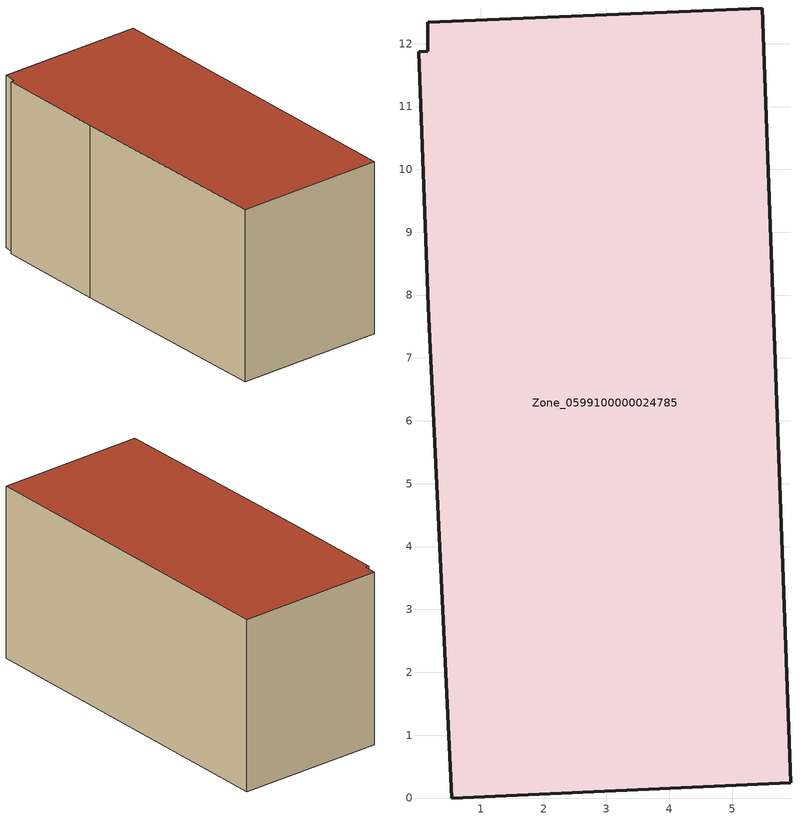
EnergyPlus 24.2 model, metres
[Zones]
Zone_0599100000024785
 floor ground (C_G): 0.15,12.34 5.48,12.57 5.93,0.24 0.54,0 0.16,7.81 0.02,11.87 0.15,11.88 z0
 wall outside (C_F): 0.54,0 5.93,0.24 5.48,12.57 0.15,12.34 0.15,11.88 0.02,11.87 0.16,7.81 0.54,0 z0:6.24
 roof outside (C_R): 5.48,12.57 0.15,12.34 0.15,11.88 0.02,11.87 0.16,7.81 0.54,0 5.93,0.24 z6.24
[BUILDING]
Pand.0599100000024785: North Axis=0; Terrain=City; Loads Convergence Tolerance Value=0.04; Temperature Convergence Tolerance Value=0.4; Solar Distribution=FullExterior; Maximum Number of Warmup Days=25; Minimum Number of Warmup Days=1
[Site:Location]
Rotterdam.The.Hague.AP_ZH_NLD Design_Conditions: Latitude=51.96; Longitude=4.45; Time Zone=1; Elevation=-4.5
[SITE:GROUNDTEMPERATURE:BUILDINGSURFACE]
18, 18, 18, 18, 18, 18, 18, 18, 18, 18, 18, 18
[MATERIAL] Thermal Absorptance=0.9; Solar Absorptance=0.7; Visible Absorptance=0.7
Name | Roughness | Thickness | Conductivity | Density | Specific Heat
G.TI.1946 | MediumSmooth | 0.15 | 1 | 540 | 1210
F.TI.1946 | Rough | 0.3 | 0.857143 | 1920 | 840
R.TI.1946 | MediumRough | 0.2 | 0.1 | 1500 | 1000
[CONSTRUCTION]
C_G: G.TI.1946
C_F: F.TI.1946
C_R: R.TI.1946
[ZONE]
Zone_0599100000024785: Type=1; Multiplier=1; Ceiling Height=Autocalculate; Volume=Autocalculate; Floor Area=autocalculate; Part of Total Floor Area=Yes
[ZONEINFILTRATION:DESIGNFLOWRATE]
Infil_Zone_0599100000024785: Zone or ZoneList or Space or SpaceList=Zone_0599100000024785; Schedule=AlwaysOn; Design Flow Rate Calculation Method=Flow/Area; Flow Rate per Floor Area=0.003; Constant Term Coefficient=1; Temperature Term Coefficient=0; Velocity Term Coefficient=0; Velocity Squared Term Coefficient=0
[HVACTEMPLATE:ZONE:IDEALLOADSAIRSYSTEM]
Zone_0599100000024785: Maximum Heating Supply Air Temperature=50; Minimum Cooling Supply Air Temperature=13; Maximum Heating Supply Air Humidity Ratio=0.0156; Minimum Cooling Supply Air Humidity Ratio=0.0077; Heating Limit=NoLimit; Cooling Limit=NoLimit; Dehumidification Control Type=ConstantSensibleHeatRatio; Cooling Sensible Heat Ratio=0.7; Dehumidification Setpoint=60; Humidification Control Type=None; Humidification Setpoint=30; Outdoor Air Method=None; Outdoor Air Flow Rate per Person=0.00944; Outdoor Air Flow Rate per Zone Floor Area=0; Outdoor Air Flow Rate per Zone=0; Demand Controlled Ventilation Type=None; Outdoor Air Economizer Type=NoEconomizer; Heat Recovery Type=None; Sensible Heat Recovery Effectiveness=0.7; Latent Heat Recovery Effectiveness=0.65
[ZONECONTROL:THERMOSTAT]
ThermostatControl_Zone_0599100000024785: Zone or ZoneList=Zone_0599100000024785; Control Type Schedule=DualSetpointControlType; Control 1=Thermostat_Zone_0599100000024785; Temperature Difference Between Cutout And Setpoint=0
[THERMOSTATSETPOINT:DUALSETPOINT]
Thermostat_Zone_0599100000024785: Heating Setpoint Temperature Schedule=HeatingSetpoint_Zone_0599100000024785; Cooling Setpoint Temperature Schedule=CoolingSetpoint_Zone_0599100000024785
[SCHEDULE:COMPACT]
HeatingSetpoint_Zone_0599100000024785: Through: 12/31, For: AllDays, Until: 24:00, 21
CoolingSetpoint_Zone_0599100000024785: Through: 12/31, For: AllDays, Until: 24:00, 24
DualSetpointControlType: Through: 12/31, For: AllDays, Until: 24:00, 4
AlwaysOn: Through: 12/31, For: AllDays, Until: 24:00, 1
